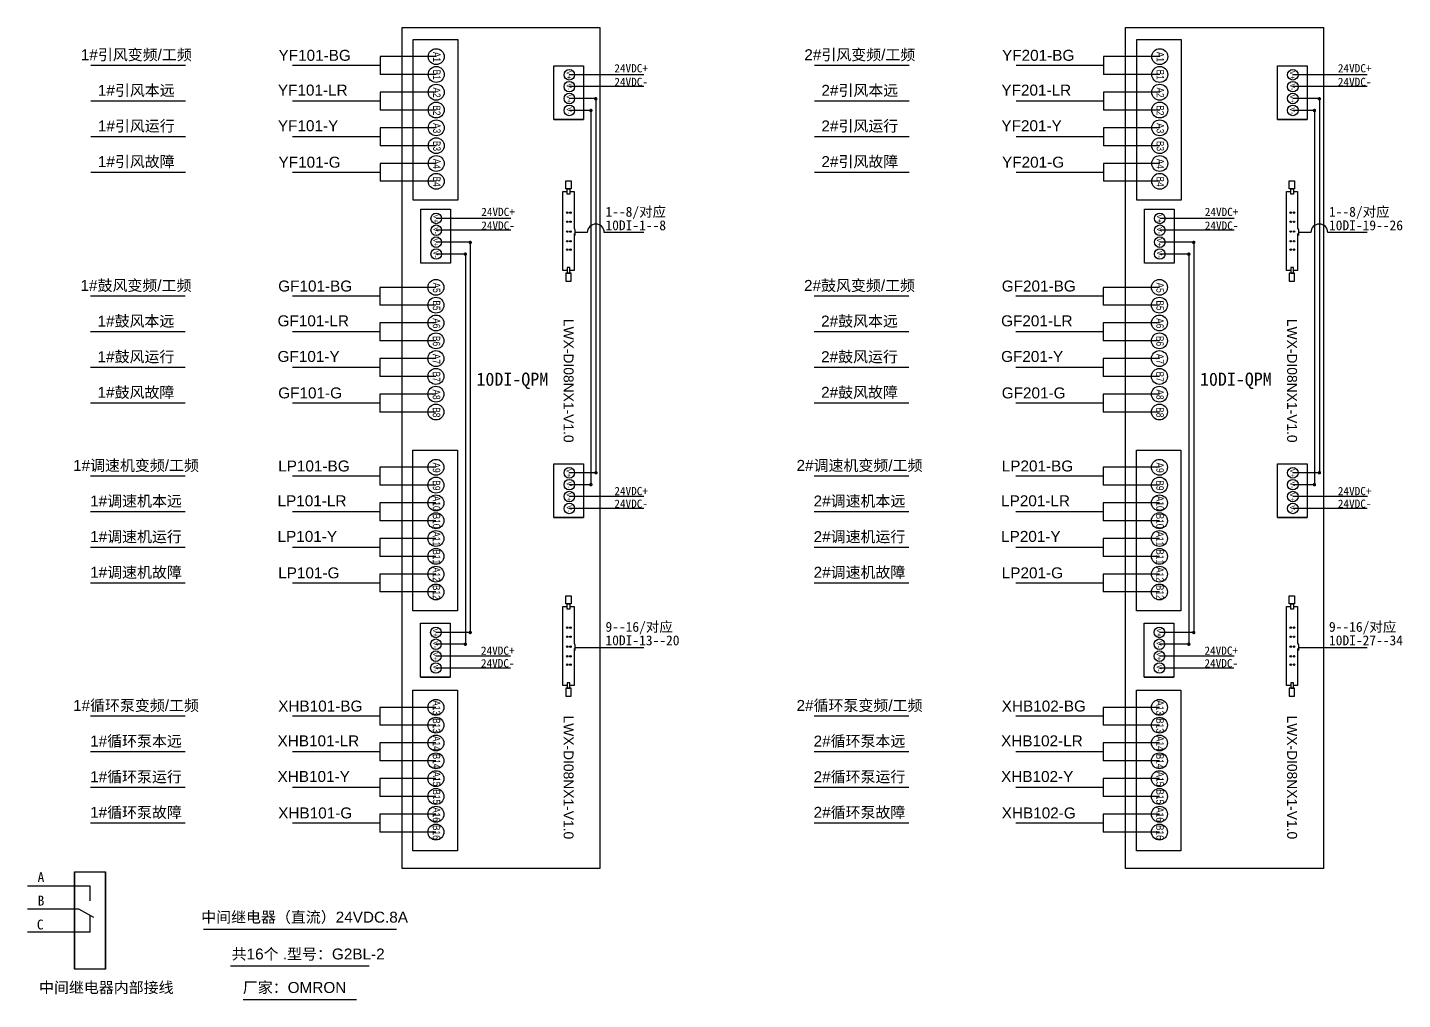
# Model space of a CAD drawing. Extents: x -159874 to -117758, y 9787 to 31117.
# Drawn here: x -126509 to -122756, y 16423 to 19075 of the extents above; entities that cross this region are included whole.
import ezdxf
from ezdxf.enums import TextEntityAlignment as Align

# ---------------------------------------------------------------- set-up
doc = ezdxf.new("R2010")
doc.units = 0
doc.layers.get('0').update_dxf_attribs({"linetype": 'CONTINUOUS'})
doc.layers.add('TEXT', color=3, linetype='CONTINUOUS')
doc.styles.add('Arial', font='arial.ttf')
doc.styles.get("Standard").update_dxf_attribs({"font": ''})
doc.styles.get('Standard').set_extended_font_data('SimSun')

msp = doc.modelspace()

# ---------------------------------------------------------------- linework, layer by layer
for p, q in [((-125486.70836, 19074.62733), (-124946.70836, 19074.62733)), ((-125486.70836, 16779.62761), (-125486.70836, 19074.62733)), ((-124946.70836, 19074.62733), (-124946.70836, 16779.62761)), ((-123511.98544, 19074.62733), (-122971.98544, 19074.62733)), ((-123511.98544, 16779.62761), (-123511.98544, 19074.62733)), ((-122971.98544, 19074.62733), (-122971.98544, 16779.62761)), ((-125393.42109, 18995.19476), (-125546.74464, 18995.19476)), ((-125546.74464, 18995.19476), (-125546.74464, 18946.59476)), ((-123418.69817, 18995.19476), (-123572.02171, 18995.19476)), ((-123572.02171, 18995.19476), (-123572.02171, 18946.59476)), ((-125546.74464, 18970.89476), (-125785.26723, 18970.89476)), ((-123572.02171, 18970.89476), (-123810.54431, 18970.89476)), ((-125393.42109, 18946.59476), (-125546.74464, 18946.59476)), ((-124826.98102, 18945.71777), (-125030.17728, 18945.71777)), ((-123418.69817, 18946.59476), (-123572.02171, 18946.59476)), ((-122852.2581, 18945.71777), (-123055.45436, 18945.71777)), ((-125393.42109, 18897.99476), (-125546.74464, 18897.99476)), ((-125546.74464, 18897.99476), (-125546.74464, 18849.39476)), ((-124826.98262, 18913.31777), (-125030.17728, 18913.31777)), ((-124955.22087, 18880.91777), (-125030.17728, 18880.91777)), ((-124957.86695, 18883.5494), (-124957.86695, 17859.22211)), ((-123418.69817, 18897.99476), (-123572.02171, 18897.99476)), ((-123572.02171, 18897.99476), (-123572.02171, 18849.39476)), ((-122852.2597, 18913.31777), (-123055.45436, 18913.31777)), ((-122980.49795, 18880.91777), (-123055.45436, 18880.91777)), ((-122983.14403, 18883.5494), (-122983.14403, 17859.22211)), ((-125546.74464, 18873.69476), (-125785.26723, 18873.69476)), ((-125393.42109, 18849.39476), (-125546.74464, 18849.39476)), ((-124968.43975, 18848.51777), (-125030.17728, 18848.51777)), ((-124971.19766, 18851.19577), (-124971.19766, 17830.4392)), ((-123572.02171, 18873.69476), (-123810.54431, 18873.69476)), ((-123418.69817, 18849.39476), (-123572.02171, 18849.39476)), ((-122993.71683, 18848.51777), (-123055.45436, 18848.51777)), ((-122996.47474, 18851.19577), (-122996.47474, 17830.4392)), ((-125072.04121, 18823.82171), (-124991.04121, 18823.82171)), ((-123097.31829, 18823.82171), (-123016.31829, 18823.82171)), ((-125546.74464, 18776.49476), (-125785.26723, 18776.49476)), ((-125393.42109, 18800.79476), (-125546.74464, 18800.79476)), ((-125546.74464, 18800.79476), (-125546.74464, 18752.19476)), ((-123572.02171, 18776.49476), (-123810.54431, 18776.49476)), ((-123418.69817, 18800.79476), (-123572.02171, 18800.79476)), ((-123572.02171, 18800.79476), (-123572.02171, 18752.19476)), ((-125393.42109, 18752.19476), (-125546.74464, 18752.19476)), ((-123418.69817, 18752.19476), (-123572.02171, 18752.19476)), ((-125393.42109, 18703.59476), (-125546.74464, 18703.59476)), ((-125546.74464, 18703.59476), (-125546.74464, 18654.99476)), ((-123418.69817, 18703.59476), (-123572.02171, 18703.59476)), ((-123572.02171, 18703.59476), (-123572.02171, 18654.99476)), ((-125546.74464, 18679.29476), (-125785.26723, 18679.29476)), ((-125393.42109, 18654.99476), (-125546.74464, 18654.99476)), ((-123572.02171, 18679.29476), (-123810.54431, 18679.29476)), ((-123418.69817, 18654.99476), (-123572.02171, 18654.99476)), ((-125047.92825, 18627.48332), (-125035.98837, 18627.48332)), ((-125047.92825, 18411.41717), (-125047.92825, 18627.48332)), ((-125028.52144, 18627.48332), (-125017.18562, 18627.48332)), ((-125017.18562, 18627.48332), (-125017.18562, 18527.44406)), ((-123073.20533, 18627.48332), (-123061.26545, 18627.48332)), ((-123073.20533, 18411.41717), (-123073.20533, 18627.48332)), ((-123053.79852, 18627.48332), (-123042.4627, 18627.48332)), ((-123042.4627, 18627.48332), (-123042.4627, 18527.44406)), ((-125190.22483, 18553.79536), (-125393.42109, 18553.79536)), ((-123215.50191, 18553.79536), (-123418.69817, 18553.79536)), ((-125190.22643, 18521.39536), (-125393.42109, 18521.39536)), ((-125017.18562, 18527.44406), (-125014.88816, 18522.44477)), ((-125017.18562, 18512.50646), (-125017.18562, 18411.41717)), ((-125017.18562, 18512.50646), (-125014.88816, 18507.50717)), ((-125014.88816, 18522.44477), (-125014.88816, 18507.50717)), ((-124981.07692, 18514.97597), (-125014.88816, 18514.97597)), ((-124826.98102, 18514.97597), (-124934.65698, 18514.97597)), ((-123215.50351, 18521.39536), (-123418.69817, 18521.39536)), ((-123042.4627, 18527.44406), (-123040.16524, 18522.44477)), ((-123042.4627, 18512.50646), (-123042.4627, 18411.41717)), ((-123042.4627, 18512.50646), (-123040.16524, 18507.50717)), ((-123040.16524, 18522.44477), (-123040.16524, 18507.50717)), ((-123006.354, 18514.97597), (-123040.16524, 18514.97597)), ((-122852.2581, 18514.97597), (-122959.93406, 18514.97597)), ((-125303.26331, 18488.99536), (-125393.42109, 18488.99536)), ((-125300.61724, 18491.62698), (-125300.61724, 17424.2362)), ((-123328.54039, 18488.99536), (-123418.69817, 18488.99536)), ((-123325.89431, 18491.62698), (-123325.89431, 17424.2362)), ((-125316.70585, 18456.59536), (-125393.42109, 18456.59536)), ((-125313.94795, 18459.27336), (-125313.94795, 17391.8362)), ((-123341.98293, 18456.59536), (-123418.69817, 18456.59536)), ((-123339.22502, 18459.27336), (-123339.22502, 17391.8362)), ((-125035.99306, 18411.41717), (-125047.92825, 18411.41717)), ((-125017.18562, 18411.41717), (-125028.52614, 18411.41717)), ((-123061.27014, 18411.41717), (-123073.20533, 18411.41717)), ((-123042.4627, 18411.41717), (-123053.80321, 18411.41717)), ((-125394.29231, 18365.67199), (-125547.61586, 18365.67199)), ((-125547.61586, 18365.67199), (-125547.61586, 18317.07199)), ((-123419.56939, 18365.67199), (-123572.89294, 18365.67199)), ((-123572.89294, 18365.67199), (-123572.89294, 18317.07199)), ((-125547.61586, 18341.37199), (-125786.13846, 18341.37199)), ((-125394.29231, 18317.07199), (-125547.61586, 18317.07199)), ((-123572.89294, 18341.37199), (-123811.41554, 18341.37199)), ((-123419.56939, 18317.07199), (-123572.89294, 18317.07199)), ((-125547.61586, 18244.17199), (-125786.13846, 18244.17199)), ((-125394.29231, 18268.47199), (-125547.61586, 18268.47199)), ((-125547.61586, 18268.47199), (-125547.61586, 18219.87199)), ((-123572.89294, 18244.17199), (-123811.41554, 18244.17199)), ((-123419.56939, 18268.47199), (-123572.89294, 18268.47199)), ((-123572.89294, 18268.47199), (-123572.89294, 18219.87199)), ((-125394.29231, 18219.87199), (-125547.61586, 18219.87199)), ((-123419.56939, 18219.87199), (-123572.89294, 18219.87199)), ((-125394.29231, 18171.27199), (-125547.61586, 18171.27199)), ((-125547.61586, 18171.27199), (-125547.61586, 18122.67199)), ((-123419.56939, 18171.27199), (-123572.89294, 18171.27199)), ((-123572.89294, 18171.27199), (-123572.89294, 18122.67199)), ((-125547.61586, 18146.97199), (-125786.13846, 18146.97199)), ((-123572.89294, 18146.97199), (-123811.41554, 18146.97199)), ((-125394.29231, 18122.67199), (-125547.61586, 18122.67199)), ((-123419.56939, 18122.67199), (-123572.89294, 18122.67199)), ((-125394.29231, 18074.07199), (-125547.61586, 18074.07199)), ((-125547.61586, 18074.07199), (-125547.61586, 18025.47199)), ((-123419.56939, 18074.07199), (-123572.89294, 18074.07199)), ((-123572.89294, 18074.07199), (-123572.89294, 18025.47199)), ((-125547.61586, 18049.77199), (-125786.13846, 18049.77199)), ((-125394.29231, 18025.47199), (-125547.61586, 18025.47199)), ((-123572.89294, 18049.77199), (-123811.41554, 18049.77199)), ((-123419.56939, 18025.47199), (-123572.89294, 18025.47199)), ((-125394.29231, 17874.67436), (-125547.61586, 17874.67436)), ((-125547.61586, 17874.67436), (-125547.61586, 17826.07436)), ((-123419.56939, 17874.67436), (-123572.89294, 17874.67436)), ((-123572.89294, 17874.67436), (-123572.89294, 17826.07436)), ((-125547.61586, 17850.37436), (-125786.13846, 17850.37436)), ((-125394.29231, 17826.07436), (-125547.61586, 17826.07436)), ((-124954.69445, 17859.63436), (-125030.17728, 17859.63436)), ((-124971.19766, 17827.23436), (-125030.17728, 17827.23436)), ((-124971.19766, 17827.23436), (-124971.19766, 17824.42659)), ((-124957.50223, 17859.63436), (-124957.50223, 17856.82659)), ((-123572.89294, 17850.37436), (-123811.41554, 17850.37436)), ((-123419.56939, 17826.07436), (-123572.89294, 17826.07436)), ((-122979.97153, 17859.63436), (-123055.45436, 17859.63436)), ((-122996.47474, 17827.23436), (-123055.45436, 17827.23436)), ((-122996.47474, 17827.23436), (-122996.47474, 17824.42659)), ((-122982.77931, 17859.63436), (-122982.77931, 17856.82659)), ((-124826.60929, 17794.83436), (-125030.17728, 17794.83436)), ((-122851.88637, 17794.83436), (-123055.45436, 17794.83436)), ((-125547.61586, 17753.17436), (-125786.13846, 17753.17436)), ((-125394.29231, 17777.47436), (-125547.61586, 17777.47436)), ((-125547.61586, 17777.47436), (-125547.61586, 17728.87436)), ((-124826.98102, 17762.43436), (-125030.17728, 17762.43436)), ((-123572.89294, 17753.17436), (-123811.41554, 17753.17436)), ((-123419.56939, 17777.47436), (-123572.89294, 17777.47436)), ((-123572.89294, 17777.47436), (-123572.89294, 17728.87436)), ((-122852.2581, 17762.43436), (-123055.45436, 17762.43436)), ((-125394.29231, 17728.87436), (-125547.61586, 17728.87436)), ((-125072.04121, 17737.7383), (-124991.04121, 17737.7383)), ((-123419.56939, 17728.87436), (-123572.89294, 17728.87436)), ((-123097.31829, 17737.7383), (-123016.31829, 17737.7383)), ((-125394.29231, 17680.27436), (-125547.61586, 17680.27436)), ((-125547.61586, 17680.27436), (-125547.61586, 17631.67436)), ((-123419.56939, 17680.27436), (-123572.89294, 17680.27436)), ((-123572.89294, 17680.27436), (-123572.89294, 17631.67436)), ((-125547.61586, 17655.97436), (-125786.13846, 17655.97436)), ((-123572.89294, 17655.97436), (-123811.41554, 17655.97436)), ((-125394.29231, 17631.67436), (-125547.61586, 17631.67436)), ((-123419.56939, 17631.67436), (-123572.89294, 17631.67436)), ((-125394.29231, 17583.07436), (-125547.61586, 17583.07436)), ((-125547.61586, 17583.07436), (-125547.61586, 17534.47436)), ((-123419.56939, 17583.07436), (-123572.89294, 17583.07436)), ((-123572.89294, 17583.07436), (-123572.89294, 17534.47436)), ((-125547.61586, 17558.77436), (-125786.13846, 17558.77436)), ((-125394.29231, 17534.47436), (-125547.61586, 17534.47436)), ((-123572.89294, 17558.77436), (-123811.41554, 17558.77436)), ((-123419.56939, 17534.47436), (-123572.89294, 17534.47436)), ((-125047.92825, 17495.04847), (-125035.98837, 17495.04847)), ((-125047.92825, 17278.98232), (-125047.92825, 17495.04847)), ((-125028.52144, 17495.04847), (-125017.18562, 17495.04847)), ((-125017.18562, 17495.04847), (-125017.18562, 17395.0092)), ((-123073.20533, 17495.04847), (-123061.26545, 17495.04847)), ((-123073.20533, 17278.98232), (-123073.20533, 17495.04847)), ((-123053.79852, 17495.04847), (-123042.4627, 17495.04847)), ((-123042.4627, 17495.04847), (-123042.4627, 17395.0092)), ((-125297.85933, 17424.2362), (-125394.29231, 17424.2362)), ((-125300.61724, 17423.70936), (-125300.61724, 17420.90158)), ((-123323.13641, 17424.2362), (-123419.56939, 17424.2362)), ((-123325.89431, 17423.70936), (-123325.89431, 17420.90158)), ((-125311.14017, 17391.8362), (-125394.29231, 17391.8362)), ((-125313.94795, 17391.8362), (-125313.94795, 17389.02842)), ((-125017.18562, 17395.0092), (-125014.88816, 17390.00991)), ((-125017.18562, 17380.0716), (-125017.18562, 17278.98232)), ((-125017.18562, 17380.0716), (-125014.88816, 17375.07231)), ((-125014.88816, 17390.00991), (-125014.88816, 17375.07231)), ((-124826.98102, 17382.54111), (-125014.88816, 17382.54111)), ((-123336.41725, 17391.8362), (-123419.56939, 17391.8362)), ((-123339.22502, 17391.8362), (-123339.22502, 17389.02842)), ((-123042.4627, 17395.0092), (-123040.16524, 17390.00991)), ((-123042.4627, 17380.0716), (-123042.4627, 17278.98232)), ((-123042.4627, 17380.0716), (-123040.16524, 17375.07231)), ((-123040.16524, 17390.00991), (-123040.16524, 17375.07231)), ((-122852.2581, 17382.54111), (-123040.16524, 17382.54111)), ((-125190.72432, 17359.4362), (-125394.29231, 17359.4362)), ((-123216.0014, 17359.4362), (-123419.56939, 17359.4362)), ((-125436.15624, 17302.34014), (-125355.15624, 17302.34014)), ((-125191.09606, 17327.0362), (-125394.29231, 17327.0362)), ((-123461.43332, 17302.34014), (-123380.43332, 17302.34014)), ((-123216.37313, 17327.0362), (-123419.56939, 17327.0362)), ((-125035.99306, 17278.98232), (-125047.92825, 17278.98232)), ((-125017.18562, 17278.98232), (-125028.52614, 17278.98232)), ((-123061.27014, 17278.98232), (-123073.20533, 17278.98232)), ((-123042.4627, 17278.98232), (-123053.80321, 17278.98232)), ((-125547.61586, 17195.34096), (-125786.13846, 17195.34096)), ((-125394.29231, 17219.64096), (-125547.61586, 17219.64096)), ((-125547.61586, 17219.64096), (-125547.61586, 17171.04096)), ((-123572.89294, 17195.34096), (-123811.41554, 17195.34096)), ((-123419.56939, 17219.64096), (-123572.89294, 17219.64096)), ((-123572.89294, 17219.64096), (-123572.89294, 17171.04096)), ((-125394.29231, 17171.04096), (-125547.61586, 17171.04096)), ((-123419.56939, 17171.04096), (-123572.89294, 17171.04096)), ((-125394.29231, 17122.44096), (-125547.61586, 17122.44096)), ((-125547.61586, 17122.44096), (-125547.61586, 17073.84096)), ((-123419.56939, 17122.44096), (-123572.89294, 17122.44096)), ((-123572.89294, 17122.44096), (-123572.89294, 17073.84096)), ((-125547.61586, 17098.14096), (-125786.13846, 17098.14096)), ((-123572.89294, 17098.14096), (-123811.41554, 17098.14096)), ((-125394.29231, 17073.84096), (-125547.61586, 17073.84096)), ((-123419.56939, 17073.84096), (-123572.89294, 17073.84096)), ((-125547.61586, 17000.94096), (-125786.13846, 17000.94096)), ((-125394.29231, 17025.24096), (-125547.61586, 17025.24096)), ((-125547.61586, 17025.24096), (-125547.61586, 16976.64096)), ((-123572.89294, 17000.94096), (-123811.41554, 17000.94096)), ((-123419.56939, 17025.24096), (-123572.89294, 17025.24096)), ((-123572.89294, 17025.24096), (-123572.89294, 16976.64096)), ((-125394.29231, 16976.64096), (-125547.61586, 16976.64096)), ((-123419.56939, 16976.64096), (-123572.89294, 16976.64096)), ((-125394.29231, 16928.04096), (-125547.61586, 16928.04096)), ((-125547.61586, 16928.04096), (-125547.61586, 16879.44096)), ((-123419.56939, 16928.04096), (-123572.89294, 16928.04096)), ((-123572.89294, 16928.04096), (-123572.89294, 16879.44096)), ((-125547.61586, 16903.74096), (-125786.13846, 16903.74096)), ((-123572.89294, 16903.74096), (-123811.41554, 16903.74096)), ((-125394.29231, 16879.44096), (-125547.61586, 16879.44096)), ((-123419.56939, 16879.44096), (-123572.89294, 16879.44096)), ((-124946.70836, 16779.62761), (-125486.70836, 16779.62761)), ((-122971.98544, 16779.62761), (-123511.98544, 16779.62761)), ((-126028.92492, 16614.55209), (-125502.26058, 16614.55209)), ((-125954.69478, 16514.00473), (-125576.49072, 16514.00473)), ((-125920.0285, 16422.59804), (-125611.15701, 16422.59804))]:
    msp.add_line(p, q)
at = {"color": 1}
for p, q in [((-126380.49903, 16770.7394), (-126380.49903, 16505.39417)), ((-126296.36064, 16505.39429), (-126296.2909, 16770.7394)), ((-126338.00889, 16731.93414), (-126508.9796, 16731.93414)), ((-126338.00889, 16691.49537), (-126338.00889, 16731.93414)), ((-126338.00889, 16691.49537), (-126338.00889, 16731.93414)), ((-126369.20782, 16668.93414), (-126508.9796, 16668.93414)), ((-126328.00889, 16646.37291), (-126369.20782, 16668.93414)), ((-126338.00889, 16605.93414), (-126338.00889, 16651.84908)), ((-126338.00889, 16605.93414), (-126508.9796, 16605.93414)), ((-126296.36064, 16505.39429), (-126380.56876, 16505.39429))]:
    msp.add_line(p, q, dxfattribs=at)
for points in [[(-125456.21698, 19041.85632), (-125334.71698, 19041.85632), (-125334.71698, 18603.35878), (-125456.21698, 18603.35878)], [(-123481.49406, 19041.85632), (-123359.99406, 19041.85632), (-123359.99406, 18603.35878), (-123481.49406, 18603.35878)], [(-125072.04121, 18970.48047), (-124991.04121, 18970.48047), (-124991.04121, 18823.82171), (-125072.04121, 18823.82171)], [(-123097.31829, 18970.48047), (-123016.31829, 18970.48047), (-123016.31829, 18823.82171), (-123097.31829, 18823.82171)], [(-125025.36622, 18634.17177), (-125039.87599, 18634.17177), (-125039.87599, 18656.51547), (-125025.36622, 18656.51547)], [(-123050.6433, 18634.17177), (-123065.15307, 18634.17177), (-123065.15307, 18656.51547), (-123050.6433, 18656.51547)], [(-125035.98837, 18634.17177), (-125028.52144, 18634.17177), (-125028.52144, 18619.57078), (-125035.98837, 18619.57078)], [(-123061.26545, 18634.17177), (-123053.79852, 18634.17177), (-123053.79852, 18619.57078), (-123061.26545, 18619.57078)], [(-125435.28502, 18578.55806), (-125354.28502, 18578.55806), (-125354.28502, 18431.89929), (-125435.28502, 18431.89929)], [(-123460.56209, 18578.55806), (-123379.56209, 18578.55806), (-123379.56209, 18431.89929), (-123460.56209, 18431.89929)], [(-125025.37091, 18404.76769), (-125039.88068, 18404.76769), (-125039.88068, 18382.42398), (-125025.37091, 18382.42398)], [(-125035.99306, 18404.76769), (-125028.52614, 18404.76769), (-125028.52614, 18419.36868), (-125035.99306, 18419.36868)], [(-123050.64799, 18404.76769), (-123065.15776, 18404.76769), (-123065.15776, 18382.42398), (-123050.64799, 18382.42398)], [(-123061.27014, 18404.76769), (-123053.80321, 18404.76769), (-123053.80321, 18419.36868), (-123061.27014, 18419.36868)], [(-125457.08821, 17921.33592), (-125335.58821, 17921.33592), (-125335.58821, 17482.83838), (-125457.08821, 17482.83838)], [(-123482.36528, 17921.33592), (-123360.86528, 17921.33592), (-123360.86528, 17482.83838), (-123482.36528, 17482.83838)], [(-125072.04121, 17884.39706), (-124991.04121, 17884.39706), (-124991.04121, 17737.7383), (-125072.04121, 17737.7383)], [(-123097.31829, 17884.39706), (-123016.31829, 17884.39706), (-123016.31829, 17737.7383), (-123097.31829, 17737.7383)], [(-125025.36622, 17501.73691), (-125039.87599, 17501.73691), (-125039.87599, 17524.08062), (-125025.36622, 17524.08062)], [(-125035.98837, 17501.73691), (-125028.52144, 17501.73691), (-125028.52144, 17487.13592), (-125035.98837, 17487.13592)], [(-123050.6433, 17501.73691), (-123065.15307, 17501.73691), (-123065.15307, 17524.08062), (-123050.6433, 17524.08062)], [(-123061.26545, 17501.73691), (-123053.79852, 17501.73691), (-123053.79852, 17487.13592), (-123061.26545, 17487.13592)], [(-125436.15624, 17448.9989), (-125355.15624, 17448.9989), (-125355.15624, 17302.34014), (-125436.15624, 17302.34014)], [(-123461.43332, 17448.9989), (-123380.43332, 17448.9989), (-123380.43332, 17302.34014), (-123461.43332, 17302.34014)], [(-125457.08821, 17266.30251), (-125335.58821, 17266.30251), (-125335.58821, 16827.80498), (-125457.08821, 16827.80498)], [(-125025.37091, 17272.33283), (-125039.88068, 17272.33283), (-125039.88068, 17249.98913), (-125025.37091, 17249.98913)], [(-125035.99306, 17272.33283), (-125028.52614, 17272.33283), (-125028.52614, 17286.93382), (-125035.99306, 17286.93382)], [(-123482.36528, 17266.30251), (-123360.86528, 17266.30251), (-123360.86528, 16827.80498), (-123482.36528, 16827.80498)], [(-123050.64799, 17272.33283), (-123065.15776, 17272.33283), (-123065.15776, 17249.98913), (-123050.64799, 17249.98913)], [(-123061.27014, 17272.33283), (-123053.80321, 17272.33283), (-123053.80321, 17286.93382), (-123061.27014, 17286.93382)]]:
    msp.add_lwpolyline(points, close=True)
at = {"color": 0, "const_width": 3.55509}
for points in [[(-124960.51303, 18880.91777, 1.416007894), (-124955.22087, 18880.91777, 0.8562672404)], [(-122985.79011, 18880.91777, 1.416007894), (-122980.49795, 18880.91777, 0.8562672404)], [(-124973.84374, 18848.93002, 1.416007894), (-124968.55158, 18848.93002, 0.8562672404)], [(-122999.12082, 18848.93002, 1.416007894), (-122993.82866, 18848.93002, 0.8562672404)], [(-125303.26331, 18488.99536, 1.416007894), (-125297.97116, 18488.99536, 0.8562672404)], [(-123328.54039, 18488.99536, 1.416007894), (-123323.24824, 18488.99536, 0.8562672404)], [(-125316.59402, 18457.00761, 1.416007894), (-125311.30187, 18457.00761, 0.8562672404)], [(-123341.8711, 18457.00761, 1.416007894), (-123336.57895, 18457.00761, 0.8562672404)], [(-124960.1483, 17860.57345, 1.416007894), (-124954.85615, 17860.57345, 0.8562672404)], [(-122985.42538, 17860.57345, 1.416007894), (-122980.13323, 17860.57345, 0.8562672404)], [(-124973.84374, 17828.17345, 1.416007894), (-124968.55158, 17828.17345, 0.8562672404)], [(-122999.12082, 17828.17345, 1.416007894), (-122993.82866, 17828.17345, 0.8562672404)], [(-125303.26331, 17424.64845, 1.416007894), (-125297.97116, 17424.64845, 0.8562672404)], [(-123328.54039, 17424.64845, 1.416007894), (-123323.24824, 17424.64845, 0.8562672404)], [(-125316.59402, 17392.77529, 1.416007894), (-125311.30187, 17392.77529, 0.8562672404)], [(-123341.8711, 17392.77529, 1.416007894), (-123336.57895, 17392.77529, 0.8562672404)]]:
    msp.add_lwpolyline(points, format="xyb", close=True, dxfattribs=at)
at = {"color": 1}
msp.add_lwpolyline([(-126380.49903, 16770.7394), (-126296.36064, 16770.7394), (-126296.36064, 16505.39429), (-126380.49903, 16505.39429)], close=True, dxfattribs=at)
for centre, radius in [((-125393.42109, 18995.19476), 21.66598), ((-123418.69817, 18995.19476), 21.66598), ((-125393.42109, 18946.59476), 21.66598), ((-125030.17728, 18945.71777), 14.44399), ((-123418.69817, 18946.59476), 21.66598), ((-123055.45436, 18945.71777), 14.44399), ((-125393.42109, 18897.99476), 21.66598), ((-125030.17728, 18913.31777), 14.44399), ((-123418.69817, 18897.99476), 21.66598), ((-123055.45436, 18913.31777), 14.44399), ((-125030.17728, 18880.91777), 14.44399), ((-123055.45436, 18880.91777), 14.44399), ((-125393.42109, 18849.39476), 21.66598), ((-125030.17728, 18848.51777), 14.44399), ((-123418.69817, 18849.39476), 21.66598), ((-123055.45436, 18848.51777), 14.44399), ((-125393.42109, 18800.79476), 21.66598), ((-123418.69817, 18800.79476), 21.66598), ((-125393.42109, 18752.19476), 21.66598), ((-123418.69817, 18752.19476), 21.66598), ((-125393.42109, 18703.59476), 21.66598), ((-123418.69817, 18703.59476), 21.66598), ((-125393.42109, 18654.99476), 21.66598), ((-123418.69817, 18654.99476), 21.66598), ((-125393.42109, 18553.79536), 14.44399), ((-125035.98837, 18569.55969), 2.00385), ((-125035.98837, 18544.59186), 2.00385), ((-125026.93447, 18569.55969), 2.00385), ((-125026.93447, 18544.59186), 2.00385), ((-123418.69817, 18553.79536), 14.44399), ((-123061.26545, 18569.55969), 2.00385), ((-123061.26545, 18544.59186), 2.00385), ((-123052.21154, 18569.55969), 2.00385), ((-123052.21154, 18544.59186), 2.00385), ((-125393.42109, 18521.39536), 14.44399), ((-125393.42109, 18488.99536), 14.44399), ((-125035.98837, 18517.83931), 2.00385), ((-125026.93447, 18517.83931), 2.00385), ((-123418.69817, 18521.39536), 14.44399), ((-123418.69817, 18488.99536), 14.44399), ((-123061.26545, 18517.83931), 2.00385), ((-123052.21154, 18517.83931), 2.00385), ((-125393.42109, 18456.59536), 14.44399), ((-125035.98837, 18491.4392), 2.00385), ((-125035.98837, 18468.58691), 2.00385), ((-125026.93447, 18491.4392), 2.00385), ((-125026.93447, 18468.58691), 2.00385), ((-123418.69817, 18456.59536), 14.44399), ((-123061.26545, 18491.4392), 2.00385), ((-123061.26545, 18468.58691), 2.00385), ((-123052.21154, 18491.4392), 2.00385), ((-123052.21154, 18468.58691), 2.00385), ((-125394.29231, 18365.67199), 21.66598), ((-123419.56939, 18365.67199), 21.66598), ((-125394.29231, 18317.07199), 21.66598), ((-123419.56939, 18317.07199), 21.66598), ((-125394.29231, 18268.47199), 21.66598), ((-123419.56939, 18268.47199), 21.66598), ((-125394.29231, 18219.87199), 21.66598), ((-123419.56939, 18219.87199), 21.66598), ((-125394.29231, 18171.27199), 21.66598), ((-123419.56939, 18171.27199), 21.66598), ((-125394.29231, 18122.67199), 21.66598), ((-123419.56939, 18122.67199), 21.66598), ((-125394.29231, 18074.07199), 21.66598), ((-123419.56939, 18074.07199), 21.66598), ((-125394.29231, 18025.47199), 21.66598), ((-123419.56939, 18025.47199), 21.66598), ((-125394.29231, 17874.67436), 21.66598), ((-125030.17728, 17859.63436), 14.44399), ((-123419.56939, 17874.67436), 21.66598), ((-123055.45436, 17859.63436), 14.44399), ((-125394.29231, 17826.07436), 21.66598), ((-125030.17728, 17827.23436), 14.44399), ((-123419.56939, 17826.07436), 21.66598), ((-123055.45436, 17827.23436), 14.44399), ((-125394.29231, 17777.47436), 21.66598), ((-125030.17728, 17794.83436), 14.44399), ((-123419.56939, 17777.47436), 21.66598), ((-123055.45436, 17794.83436), 14.44399), ((-125030.17728, 17762.43436), 14.44399), ((-123055.45436, 17762.43436), 14.44399), ((-125394.29231, 17728.87436), 21.66598), ((-123419.56939, 17728.87436), 21.66598), ((-125394.29231, 17680.27436), 21.66598), ((-123419.56939, 17680.27436), 21.66598), ((-125394.29231, 17631.67436), 21.66598), ((-123419.56939, 17631.67436), 21.66598), ((-125394.29231, 17583.07436), 21.66598), ((-123419.56939, 17583.07436), 21.66598), ((-125394.29231, 17534.47436), 21.66598), ((-123419.56939, 17534.47436), 21.66598), ((-125394.29231, 17424.2362), 14.44399), ((-125035.98837, 17437.12484), 2.00385), ((-125035.98837, 17412.15701), 2.00385), ((-125026.93447, 17437.12484), 2.00385), ((-125026.93447, 17412.15701), 2.00385), ((-123419.56939, 17424.2362), 14.44399), ((-123061.26545, 17437.12484), 2.00385), ((-123061.26545, 17412.15701), 2.00385), ((-123052.21154, 17437.12484), 2.00385), ((-123052.21154, 17412.15701), 2.00385), ((-125394.29231, 17391.8362), 14.44399), ((-125035.98837, 17385.40446), 2.00385), ((-125026.93447, 17385.40446), 2.00385), ((-123419.56939, 17391.8362), 14.44399), ((-123061.26545, 17385.40446), 2.00385), ((-123052.21154, 17385.40446), 2.00385), ((-125394.29231, 17359.4362), 14.44399), ((-125394.29231, 17327.0362), 14.44399), ((-125035.98837, 17359.00435), 2.00385), ((-125035.98837, 17336.15206), 2.00385), ((-125026.93447, 17359.00435), 2.00385), ((-125026.93447, 17336.15206), 2.00385), ((-123419.56939, 17359.4362), 14.44399), ((-123419.56939, 17327.0362), 14.44399), ((-123061.26545, 17359.00435), 2.00385), ((-123061.26545, 17336.15206), 2.00385), ((-123052.21154, 17359.00435), 2.00385), ((-123052.21154, 17336.15206), 2.00385), ((-125394.29231, 17219.64096), 21.66598), ((-123419.56939, 17219.64096), 21.66598), ((-125394.29231, 17171.04096), 21.66598), ((-123419.56939, 17171.04096), 21.66598), ((-125394.29231, 17122.44096), 21.66598), ((-123419.56939, 17122.44096), 21.66598), ((-125394.29231, 17073.84096), 21.66598), ((-123419.56939, 17073.84096), 21.66598), ((-125394.29231, 17025.24096), 21.66598), ((-123419.56939, 17025.24096), 21.66598), ((-125394.29231, 16976.64096), 21.66598), ((-123419.56939, 16976.64096), 21.66598), ((-125394.29231, 16928.04096), 21.66598), ((-123419.56939, 16928.04096), 21.66598), ((-125394.29231, 16879.44096), 21.66598), ((-123419.56939, 16879.44096), 21.66598)]:
    msp.add_circle(centre, radius)
for centre in [(-124957.86695, 18514.97597), (-122983.14403, 18514.97597)]:
    msp.add_arc(centre, 23.20997, 0, 180)
at = {"layer": 'TEXT'}
for p, q in [((-126077.78888, 18970.89476), (-126335.82112, 18970.89476)), ((-124103.06596, 18970.89476), (-124361.0982, 18970.89476)), ((-126077.78888, 18873.69476), (-126335.82112, 18873.69476)), ((-124103.06596, 18873.69476), (-124361.0982, 18873.69476)), ((-126077.78888, 18776.49476), (-126335.82112, 18776.49476)), ((-124103.06596, 18776.49476), (-124361.0982, 18776.49476)), ((-126077.78888, 18679.29476), (-126335.82112, 18679.29476)), ((-124103.06596, 18679.29476), (-124361.0982, 18679.29476)), ((-126078.66011, 18341.37199), (-126336.69235, 18341.37199)), ((-124103.93718, 18341.37199), (-124361.96943, 18341.37199)), ((-126078.66011, 18244.17199), (-126336.69235, 18244.17199)), ((-124103.93718, 18244.17199), (-124361.96943, 18244.17199)), ((-126078.66011, 18146.97199), (-126336.69235, 18146.97199)), ((-124103.93718, 18146.97199), (-124361.96943, 18146.97199)), ((-126078.66011, 18049.77199), (-126336.69235, 18049.77199)), ((-124103.93718, 18049.77199), (-124361.96943, 18049.77199)), ((-126078.66011, 17850.37436), (-126336.69235, 17850.37436)), ((-124103.93718, 17850.37436), (-124361.96943, 17850.37436)), ((-126078.66011, 17753.17436), (-126336.69235, 17753.17436)), ((-124103.93718, 17753.17436), (-124361.96943, 17753.17436)), ((-126078.66011, 17655.97436), (-126336.69235, 17655.97436)), ((-124103.93718, 17655.97436), (-124361.96943, 17655.97436)), ((-126078.66011, 17558.77436), (-126336.69235, 17558.77436)), ((-124103.93718, 17558.77436), (-124361.96943, 17558.77436)), ((-126078.66011, 17195.34096), (-126336.69235, 17195.34096)), ((-124103.93718, 17195.34096), (-124361.96943, 17195.34096)), ((-126078.66011, 17098.14096), (-126336.69235, 17098.14096)), ((-124103.93718, 17098.14096), (-124361.96943, 17098.14096)), ((-126078.66011, 17000.94096), (-126336.69235, 17000.94096)), ((-124103.93718, 17000.94096), (-124361.96943, 17000.94096)), ((-126078.66011, 16903.74096), (-126336.69235, 16903.74096)), ((-124103.93718, 16903.74096), (-124361.96943, 16903.74096))]:
    msp.add_line(p, q, dxfattribs=at)

# ---------------------------------------------------------------- texts
at = {"color": 0, "style": 'Arial', "width": 0.8}
for s, height, p in [('A1', 20.25, (-125391.77221, 18994.38101)), ('A1', 20.25, (-123417.04929, 18994.38101)), ('B1', 20.25, (-125391.77221, 18945.78101)), ('V+', 13.5, (-125030.91292, 18944.79897)), ('B1', 20.25, (-123417.04929, 18945.78101)), ('V+', 13.5, (-123056.19, 18944.79897)), ('V-', 13.5, (-125030.91292, 18912.39897)), ('V-', 13.5, (-123056.19, 18912.39897)), ('A2', 20.25, (-125391.77221, 18897.18101)), ('V+', 13.5, (-125030.91292, 18879.99897)), ('A2', 20.25, (-123417.04929, 18897.18101)), ('V+', 13.5, (-123056.19, 18879.99897)), ('B2', 20.25, (-125391.77221, 18848.58101)), ('V-', 13.5, (-125030.91292, 18847.59897)), ('B2', 20.25, (-123417.04929, 18848.58101)), ('V-', 13.5, (-123056.19, 18847.59897)), ('A3', 20.25, (-125391.77221, 18799.98101)), ('A3', 20.25, (-123417.04929, 18799.98101)), ('B3', 20.25, (-125391.77221, 18751.38101)), ('B3', 20.25, (-123417.04929, 18751.38101)), ('A4', 20.25, (-125391.77221, 18702.78101)), ('A4', 20.25, (-123417.04929, 18702.78101)), ('B4', 20.25, (-125391.77221, 18654.18101)), ('B4', 20.25, (-123417.04929, 18654.18101)), ('V+', 13.5, (-125394.15673, 18552.87655)), ('V+', 13.5, (-123419.43381, 18552.87655)), ('V-', 13.5, (-125394.15673, 18520.47655)), ('V-', 13.5, (-123419.43381, 18520.47655)), ('V+', 13.5, (-125394.15673, 18488.07655)), ('V+', 13.5, (-123419.43381, 18488.07655)), ('V-', 13.5, (-125394.15673, 18455.67655)), ('V-', 13.5, (-123419.43381, 18455.67655)), ('A5', 20.25, (-125392.64344, 18364.85824)), ('A5', 20.25, (-123417.92052, 18364.85824)), ('B5', 20.25, (-125392.64344, 18316.25824)), ('B5', 20.25, (-123417.92052, 18316.25824)), ('A6', 20.25, (-125392.64344, 18267.65824)), ('A6', 20.25, (-123417.92052, 18267.65824)), ('B6', 20.25, (-125392.64344, 18219.05824)), ('B6', 20.25, (-123417.92052, 18219.05824)), ('A7', 20.25, (-125392.64344, 18170.45824)), ('A7', 20.25, (-123417.92052, 18170.45824)), ('B7', 20.25, (-125392.64344, 18121.85824)), ('B7', 20.25, (-123417.92052, 18121.85824)), ('A8', 20.25, (-125392.64344, 18073.25824)), ('A8', 20.25, (-123417.92052, 18073.25824)), ('B8', 20.25, (-125392.64344, 18024.65824)), ('B8', 20.25, (-123417.92052, 18024.65824)), ('A9', 20.25, (-125392.64344, 17873.86061)), ('V+', 13.5, (-125030.91292, 17858.71556)), ('A9', 20.25, (-123417.92052, 17873.86061)), ('V+', 13.5, (-123056.19, 17858.71556)), ('B9', 20.25, (-125392.64344, 17825.26061)), ('V-', 13.5, (-125030.91292, 17826.31556)), ('B9', 20.25, (-123417.92052, 17825.26061)), ('V-', 13.5, (-123056.19, 17826.31556)), ('A10', 20.25, (-125392.64344, 17776.66061)), ('V+', 13.5, (-125030.91292, 17793.91556)), ('A10', 20.25, (-123417.92052, 17776.66061)), ('V+', 13.5, (-123056.19, 17793.91556)), ('V-', 13.5, (-125030.91292, 17761.51556)), ('V-', 13.5, (-123056.19, 17761.51556)), ('B10', 20.25, (-125392.64344, 17728.06061)), ('B10', 20.25, (-123417.92052, 17728.06061)), ('A11', 20.25, (-125392.64344, 17679.46061)), ('A11', 20.25, (-123417.92052, 17679.46061)), ('B11', 20.25, (-125392.64344, 17630.86061)), ('B11', 20.25, (-123417.92052, 17630.86061)), ('A12', 20.25, (-125392.64344, 17582.26061)), ('A12', 20.25, (-123417.92052, 17582.26061)), ('B12', 20.25, (-125392.64344, 17533.66061)), ('B12', 20.25, (-123417.92052, 17533.66061)), ('V+', 13.5, (-125395.02795, 17423.3174)), ('V+', 13.5, (-123420.30503, 17423.3174)), ('V-', 13.5, (-125395.02795, 17390.9174)), ('V-', 13.5, (-123420.30503, 17390.9174)), ('V+', 13.5, (-125395.02795, 17358.5174)), ('V+', 13.5, (-123420.30503, 17358.5174)), ('V-', 13.5, (-125395.02795, 17326.1174)), ('V-', 13.5, (-123420.30503, 17326.1174)), ('A13', 20.25, (-125392.64344, 17218.82721)), ('A13', 20.25, (-123417.92052, 17218.82721)), ('B13', 20.25, (-125392.64344, 17170.22721)), ('B13', 20.25, (-123417.92052, 17170.22721)), ('A14', 20.25, (-125392.64344, 17121.62721)), ('A14', 20.25, (-123417.92052, 17121.62721)), ('B14', 20.25, (-125392.64344, 17073.02721)), ('B14', 20.25, (-123417.92052, 17073.02721)), ('A15', 20.25, (-125392.64344, 17024.42721)), ('A15', 20.25, (-123417.92052, 17024.42721)), ('B15', 20.25, (-125392.64344, 16975.82721)), ('B15', 20.25, (-123417.92052, 16975.82721)), ('A16', 20.25, (-125392.64344, 16927.22721)), ('A16', 20.25, (-123417.92052, 16927.22721)), ('B16', 20.25, (-125392.64344, 16878.62721)), ('B16', 20.25, (-123417.92052, 16878.62721))]:
    msp.add_text(s, height=height, rotation=270, dxfattribs=at).set_placement(p, align=Align.MIDDLE)
at = {"color": 0, "style": 'Arial'}
for p in [(-125032.19071, 18110.7859), (-123057.46779, 18110.7859), (-125032.19071, 17028.63879), (-123057.46779, 17028.63879)]:
    msp.add_text('LWX-DI08NX1-V1.0', height=27, rotation=270, dxfattribs=at).set_placement(p, align=Align.MIDDLE)
for p in [(-125185.71088, 18110.7859), (-123210.98795, 18110.7859)]:
    msp.add_text('10DI-QPM', height=36).set_placement(p, align=Align.MIDDLE)
at = {"color": 3}
for s, p in [('A', (-126481.48909, 16742.88261)), ('B', (-126481.48909, 16678.85364)), ('C', (-126483.39672, 16613.61658))]:
    msp.add_text(s, height=27, dxfattribs=at).set_placement(p)
at = {"layer": 'TEXT', "style": 'Arial'}
for s, p in [('1#引风变频/工频', (-126212.05983, 19000.39124)), ('2#引风变频/工频', (-124237.33691, 19000.39124)), ('1#引风本远', (-126212.05983, 18903.19124)), ('2#引风本远', (-124237.33691, 18903.19124)), ('1#引风运行', (-126212.05983, 18805.99124)), ('2#引风运行', (-124237.33691, 18805.99124)), ('1#引风故障', (-126212.05983, 18708.79124)), ('2#引风故障', (-124237.33691, 18708.79124)), ('1#鼓风变频/工频', (-126212.93106, 18370.86847)), ('2#鼓风变频/工频', (-124238.20813, 18370.86847)), ('1#鼓风本远', (-126212.93106, 18273.66847)), ('2#鼓风本远', (-124238.20813, 18273.66847)), ('1#鼓风运行', (-126212.93106, 18176.46847)), ('2#鼓风运行', (-124238.20813, 18176.46847)), ('1#鼓风故障', (-126212.93106, 18079.26847)), ('2#鼓风故障', (-124238.20813, 18079.26847)), ('1#调速机变频/工频', (-126212.93106, 17879.87084)), ('2#调速机变频/工频', (-124238.20813, 17879.87084)), ('1#调速机本远', (-126212.93106, 17782.67084)), ('2#调速机本远', (-124238.20813, 17782.67084)), ('1#调速机运行', (-126212.93106, 17685.47084)), ('2#调速机运行', (-124238.20813, 17685.47084)), ('1#调速机故障', (-126212.93106, 17588.27084)), ('2#调速机故障', (-124238.20813, 17588.27084)), ('1#循环泵变频/工频', (-126212.93106, 17224.83744)), ('2#循环泵变频/工频', (-124238.20813, 17224.83744)), ('1#循环泵本远', (-126212.93106, 17127.63744)), ('2#循环泵本远', (-124238.20813, 17127.63744)), ('1#循环泵运行', (-126212.93106, 17030.43744)), ('2#循环泵运行', (-124238.20813, 17030.43744)), ('1#循环泵故障', (-126212.93106, 16933.23744)), ('2#循环泵故障', (-124238.20813, 16933.23744))]:
    msp.add_text(s, height=29.9, dxfattribs=at).set_placement(p, align=Align.MIDDLE_CENTER)
for s, p in [('YF101-BG', (-125823.81477, 18983.79977)), ('YF201-BG', (-123849.09185, 18983.79977)), ('YF101-LR', (-125825.59743, 18888.87353)), ('YF201-LR', (-123850.87451, 18888.87353)), ('YF101-Y', (-125825.59743, 18791.67353)), ('YF201-Y', (-123850.87451, 18791.67353)), ('YF101-G', (-125823.81477, 18692.19977)), ('YF201-G', (-123849.09185, 18692.19977)), ('GF101-BG', (-125824.686, 18354.27699)), ('GF201-BG', (-123849.96308, 18354.27699)), ('GF101-LR', (-125826.46866, 18259.35075)), ('GF201-LR', (-123851.74574, 18259.35075)), ('GF101-Y', (-125826.46866, 18162.15075)), ('GF201-Y', (-123851.74574, 18162.15075)), ('GF101-G', (-125824.686, 18062.67699)), ('GF201-G', (-123849.96308, 18062.67699)), ('LP101-BG', (-125824.686, 17863.27937)), ('LP201-BG', (-123849.96308, 17863.27937)), ('LP101-LR', (-125826.46866, 17768.35313)), ('LP201-LR', (-123851.74574, 17768.35313)), ('LP101-Y', (-125826.46866, 17671.15313)), ('LP201-Y', (-123851.74574, 17671.15313)), ('LP101-G', (-125824.686, 17571.67937)), ('LP201-G', (-123849.96308, 17571.67937)), ('XHB101-BG', (-125824.686, 17208.24597)), ('XHB102-BG', (-123849.96308, 17208.24597)), ('XHB101-LR', (-125826.46866, 17113.31973)), ('XHB102-LR', (-123851.74574, 17113.31973)), ('XHB101-Y', (-125826.46866, 17016.11973)), ('XHB102-Y', (-123851.74574, 17016.11973)), ('XHB101-G', (-125824.686, 16916.64597)), ('XHB102-G', (-123849.96308, 16916.64597)), ('中间继电器（直流）24VDC.8A', (-126034.85354, 16632.33342)), ('共16个 .型号：G2BL-2', (-125951.70413, 16531.78607)), ('厂家：OMRON', (-125921.23135, 16440.37937)), ('中间继电器内部接线', (-126477.43236, 16440.36596))]:
    msp.add_text(s, height=29.9, dxfattribs=at).set_placement(p)
at = {"layer": 'TEXT'}
for s, height, p in [('24VDC+', 22.5, (-124907.31904, 18952.2025)), ('24VDC+', 22.5, (-122932.59612, 18952.2025)), ('24VDC-', 22.5, (-124907.31904, 18914.89572)), ('24VDC-', 22.5, (-122932.59612, 18914.89572)), ('24VDC+', 22.5, (-125270.56284, 18560.28009)), ('1--8/对应', 27, (-124931.56289, 18558.33167)), ('24VDC+', 22.5, (-123295.83992, 18560.28009)), ('1--8/对应', 27, (-122956.83997, 18558.33167)), ('24VDC-', 22.5, (-125270.56284, 18522.97331)), ('10DI-1--8', 27, (-124931.56289, 18521.4607)), ('24VDC-', 22.5, (-123295.83992, 18522.97331)), ('10DI-19--26', 27, (-122956.83997, 18521.4607)), ('24VDC+', 22.5, (-124907.31904, 17798.56377)), ('24VDC+', 22.5, (-122932.59612, 17798.56377)), ('24VDC-', 22.5, (-124907.31904, 17764.09368)), ('24VDC-', 22.5, (-122932.59612, 17764.09368)), ('9--16/对应', 27, (-124931.56289, 17425.89681)), ('9--16/对应', 27, (-122956.83997, 17425.89681)), ('10DI-13--20', 27, (-124931.56289, 17389.02584)), ('10DI-27--34', 27, (-122956.83997, 17389.02584)), ('24VDC+', 22.5, (-125271.43407, 17363.16561)), ('24VDC+', 22.5, (-123296.71115, 17363.16561)), ('24VDC-', 22.5, (-125271.43407, 17328.69552)), ('24VDC-', 22.5, (-123296.71115, 17328.69552))]:
    msp.add_text(s, height=height, dxfattribs=at).set_placement(p)

doc.saveas('drawing.dxf')
